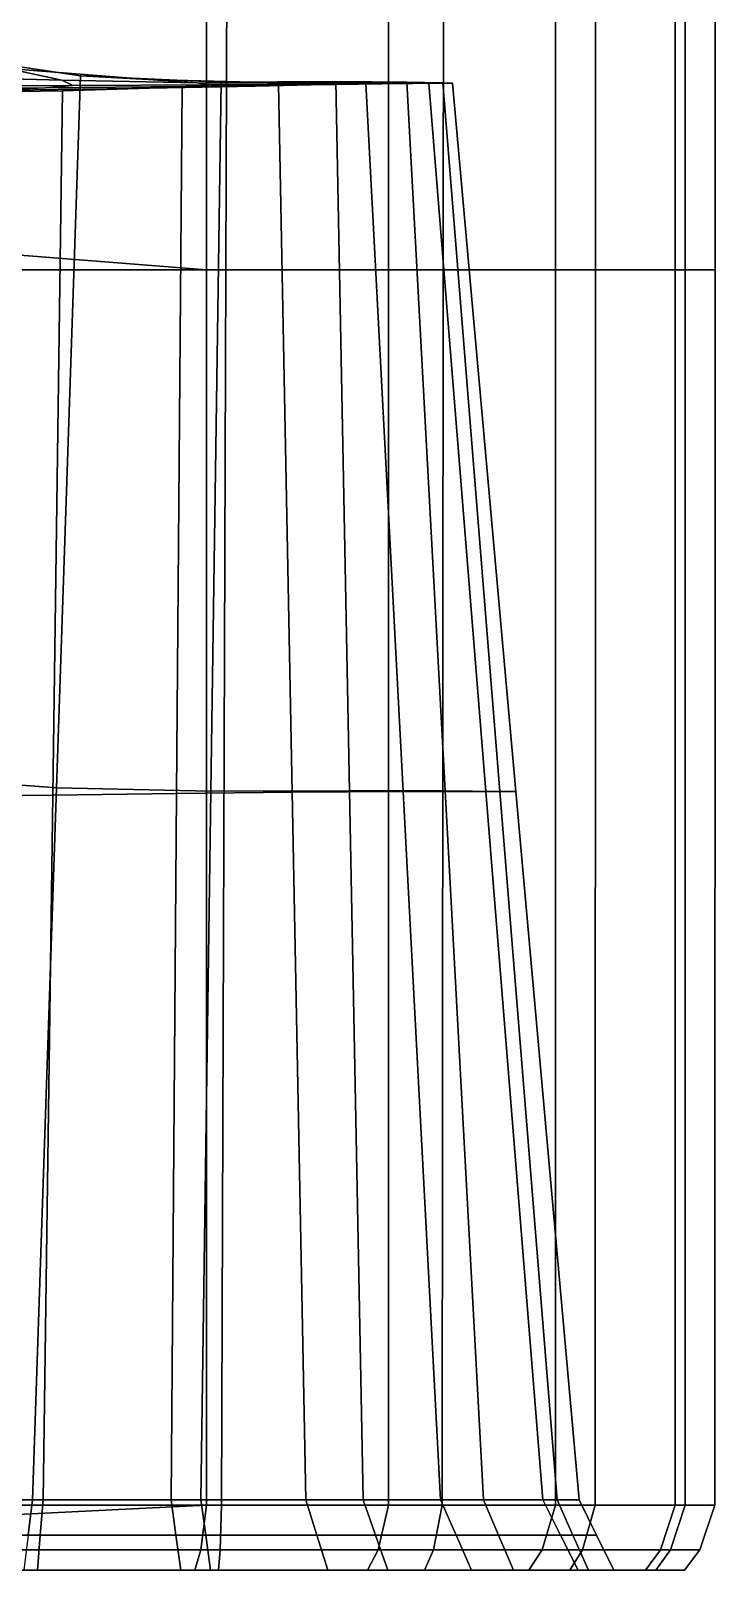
# Model space of a CAD drawing. Extents: x -0.97 to 0.97, y -3.2 to 2.94.
# Drawn here: x 0.497 to 0.864, y -2.739 to -1.914 of the extents above; entities that cross this region are included whole.
import ezdxf

# ---------------------------------------------------------------- set-up
doc = ezdxf.new("R2010")
doc.units = 0

msp = doc.modelspace()

# ---------------------------------------------------------------- linework, layer by layer
for points in [[(0.6018, -2.04184, -0.21502), (0.47692, -2.04184, -0.21589), (0.4828, -1.36673, -0.21223), (0.60409, -1.36673, -0.21318)], [(0.59151, -2.04184, 1.10951), (0.59151, -1.36673, 1.10951), (0.48753, -1.36673, 1.13453), (0.48932, -2.03383, 1.1394)], [(0.59151, -2.04184, 1.10951), (0.68908, -2.04184, 1.02956), (0.68908, -1.36673, 1.02956), (0.59151, -1.36673, 1.10951)], [(0.6018, -2.04184, -0.21502), (0.60409, -1.36673, -0.21318), (0.71897, -1.36673, -0.10806), (0.7184, -2.04184, -0.10852)], [(0.77863, -2.04184, 0.8898), (0.77863, -1.36673, 0.8898), (0.68908, -1.36673, 1.02956), (0.68908, -2.04184, 1.02956)], [(0.80003, -2.04184, 0.10851), (0.7184, -2.04184, -0.10852), (0.71897, -1.36673, -0.10806), (0.80003, -1.36673, 0.10851)], [(0.77863, -2.04184, 0.8898), (0.84278, -2.04184, 0.72013), (0.84278, -1.36673, 0.72013), (0.77863, -1.36673, 0.8898)], [(0.80003, -2.04184, 0.10851), (0.80003, -1.36673, 0.10851), (0.84813, -1.36673, 0.35514), (0.84813, -2.04184, 0.35514)], [(0.86417, -2.04184, 0.55046), (0.86417, -1.36673, 0.55046), (0.84278, -1.36673, 0.72013), (0.84278, -2.04184, 0.72013)], [(0.86417, -2.04184, 0.55046), (0.84813, -2.04184, 0.35514), (0.84813, -1.36673, 0.35514), (0.86417, -1.36673, 0.55046)], [(0.48494, -1.934, 0.2204), (0.5139, -1.94022, 0.39656), (0.43867, -1.93832, 0.40727), (0.40726, -1.92605, 0.27622)], [(0.43408, -2.3136, -0.0145), (0.51104, -2.31948, -0.0949), (0.52397, -1.93786, -0.04749), (0.44447, -1.9261, 0.0317)], [(0.48494, -1.934, 0.2204), (0.44447, -1.9261, 0.0317), (0.52397, -1.93786, -0.04749), (0.56023, -1.93988, 0.18349)], [(0.51984, -1.94312, 0.54762), (0.44417, -1.94344, 0.54536), (0.43867, -1.93832, 0.40727), (0.5139, -1.94022, 0.39656)], [(0.48494, -1.934, 0.2204), (0.56023, -1.93988, 0.18349), (0.58645, -1.9416, 0.3904), (0.5139, -1.94022, 0.39656)], [(0.59384, -2.32123, -0.09664), (0.59928, -1.94137, -0.05108), (0.52397, -1.93786, -0.04749), (0.51104, -2.31948, -0.0949)], [(0.63075, -1.94163, 0.18438), (0.56023, -1.93988, 0.18349), (0.52397, -1.93786, -0.04749), (0.59928, -1.94137, -0.05108)], [(0.47214, -1.94576, 0.81804), (0.38621, -1.94659, 0.80595), (0.42595, -1.94501, 0.68131), (0.50514, -1.94439, 0.68448)], [(0.51984, -1.94312, 0.54762), (0.50514, -1.94439, 0.68448), (0.42595, -1.94501, 0.68131), (0.44417, -1.94344, 0.54536)], [(0.47214, -1.94576, 0.81804), (0.55143, -1.94475, 0.82071), (0.5142, -1.94588, 0.95759), (0.42998, -1.94717, 0.94996)], [(0.43607, -2.32413, 0.98912), (0.42998, -1.94717, 0.94996), (0.5142, -1.94588, 0.95759), (0.50904, -2.32349, 0.99943)], [(0.47214, -1.94576, 0.81804), (0.50514, -1.94439, 0.68448), (0.58033, -1.94369, 0.68438), (0.55143, -1.94475, 0.82071)], [(0.51984, -1.94312, 0.54762), (0.59257, -1.94276, 0.54915), (0.58033, -1.94369, 0.68438), (0.50514, -1.94439, 0.68448)], [(0.57543, -2.32256, 0.97343), (0.50904, -2.32349, 0.99943), (0.5142, -1.94588, 0.95759), (0.57834, -1.94403, 0.9304)], [(0.51984, -1.94312, 0.54762), (0.5139, -1.94022, 0.39656), (0.58645, -1.9416, 0.3904), (0.59257, -1.94276, 0.54915)], [(0.61747, -1.94341, 0.80453), (0.57834, -1.94403, 0.9304), (0.5142, -1.94588, 0.95759), (0.55143, -1.94475, 0.82071)], [(0.61747, -1.94341, 0.80453), (0.55143, -1.94475, 0.82071), (0.58033, -1.94369, 0.68438), (0.64751, -1.94283, 0.67777)], [(0.63075, -1.94163, 0.18438), (0.65365, -1.94194, 0.39332), (0.58645, -1.9416, 0.3904), (0.56023, -1.93988, 0.18349)], [(0.57543, -2.32256, 0.97343), (0.57834, -1.94403, 0.9304), (0.63002, -1.94243, 0.87023), (0.63736, -2.32176, 0.9101)], [(0.61747, -1.94341, 0.80453), (0.67687, -1.94189, 0.77892), (0.63002, -1.94243, 0.87023), (0.57834, -1.94403, 0.9304)], [(0.65941, -1.94234, 0.54924), (0.64751, -1.94283, 0.67777), (0.58033, -1.94369, 0.68438), (0.59257, -1.94276, 0.54915)], [(0.65941, -1.94234, 0.54924), (0.59257, -1.94276, 0.54915), (0.58645, -1.9416, 0.3904), (0.65365, -1.94194, 0.39332)], [(0.59384, -2.32123, -0.09664), (0.6681, -2.32107, -0.00986), (0.6608, -1.94104, 0.02984), (0.59928, -1.94137, -0.05108)], [(0.63075, -1.94163, 0.18438), (0.59928, -1.94137, -0.05108), (0.6608, -1.94104, 0.02984), (0.69889, -1.94132, 0.20417)], [(0.61747, -1.94341, 0.80453), (0.64751, -1.94283, 0.67777), (0.7107, -1.94189, 0.6679), (0.67687, -1.94189, 0.77892)], [(0.69691, -2.32149, 0.80841), (0.63736, -2.32176, 0.9101), (0.63002, -1.94243, 0.87023), (0.67687, -1.94189, 0.77892)], [(0.63075, -1.94163, 0.18438), (0.69889, -1.94132, 0.20417), (0.71818, -1.94175, 0.40079), (0.65365, -1.94194, 0.39332)], [(0.65941, -1.94234, 0.54924), (0.72329, -1.94189, 0.54861), (0.7107, -1.94189, 0.6679), (0.64751, -1.94283, 0.67777)], [(0.65941, -1.94234, 0.54924), (0.65365, -1.94194, 0.39332), (0.71818, -1.94175, 0.40079), (0.72329, -1.94189, 0.54861)], [(0.71941, -2.3212, 0.17531), (0.69889, -1.94132, 0.20417), (0.6608, -1.94104, 0.02984), (0.6681, -2.32107, -0.00986)], [(0.69691, -2.32149, 0.80841), (0.67687, -1.94189, 0.77892), (0.7107, -1.94189, 0.6679), (0.74118, -2.32149, 0.68303)], [(0.71941, -2.3212, 0.17531), (0.74879, -2.32142, 0.38582), (0.71818, -1.94175, 0.40079), (0.69889, -1.94132, 0.20417)], [(0.75726, -2.32149, 0.54861), (0.74118, -2.32149, 0.68303), (0.7107, -1.94189, 0.6679), (0.72329, -1.94189, 0.54861)], [(0.75726, -2.32149, 0.54861), (0.72329, -1.94189, 0.54861), (0.71818, -1.94175, 0.40079), (0.74879, -2.32142, 0.38582)], [(0.59151, -2.04184, 1.10951), (0.48932, -2.03383, 1.1394), (0.48676, -2.70905, 1.13476), (0.59145, -2.70392, 1.10936)], [(0.6018, -2.04184, -0.21502), (0.59954, -2.70392, -0.2166), (0.47122, -2.70392, -0.21927), (0.47692, -2.04184, -0.21589)], [(0.59151, -2.04184, 1.10951), (0.59145, -2.70392, 1.10936), (0.68897, -2.70392, 1.02944), (0.68908, -2.04184, 1.02956)], [(0.6018, -2.04184, -0.21502), (0.7184, -2.04184, -0.10852), (0.71775, -2.70392, -0.1088), (0.59954, -2.70392, -0.2166)], [(0.77863, -2.04184, 0.8898), (0.68908, -2.04184, 1.02956), (0.68897, -2.70392, 1.02944), (0.77849, -2.70392, 0.88972)], [(0.80003, -2.04184, 0.10851), (0.79989, -2.70392, 0.10861), (0.71775, -2.70392, -0.1088), (0.7184, -2.04184, -0.10852)], [(0.77863, -2.04184, 0.8898), (0.77849, -2.70392, 0.88972), (0.84263, -2.70392, 0.72009), (0.84278, -2.04184, 0.72013)], [(0.80003, -2.04184, 0.10851), (0.84813, -2.04184, 0.35514), (0.84798, -2.70392, 0.35518), (0.79989, -2.70392, 0.10861)], [(0.86417, -2.04184, 0.55046), (0.84278, -2.04184, 0.72013), (0.84263, -2.70392, 0.72009), (0.86401, -2.70392, 0.55046)], [(0.86417, -2.04184, 0.55046), (0.86401, -2.70392, 0.55046), (0.84798, -2.70392, 0.35518), (0.84813, -2.04184, 0.35514)], [(0.43408, -2.3136, -0.0145), (0.42368, -2.70109, -0.06071), (0.49811, -2.70109, -0.14231), (0.51104, -2.31948, -0.0949)], [(0.43607, -2.32413, 0.98912), (0.50904, -2.32349, 0.99943), (0.50387, -2.70109, 1.04127), (0.44216, -2.70109, 1.02828)], [(0.59384, -2.32123, -0.09664), (0.51104, -2.31948, -0.0949), (0.49811, -2.70109, -0.14231), (0.58841, -2.70109, -0.1422)], [(0.57543, -2.32256, 0.97343), (0.57252, -2.70109, 1.01646), (0.50387, -2.70109, 1.04127), (0.50904, -2.32349, 0.99943)], [(0.57543, -2.32256, 0.97343), (0.63736, -2.32176, 0.9101), (0.64469, -2.70109, 0.94997), (0.57252, -2.70109, 1.01646)], [(0.59384, -2.32123, -0.09664), (0.58841, -2.70109, -0.1422), (0.6754, -2.70109, -0.04956), (0.6681, -2.32107, -0.00986)], [(0.69691, -2.32149, 0.80841), (0.71695, -2.70109, 0.83791), (0.64469, -2.70109, 0.94997), (0.63736, -2.32176, 0.9101)], [(0.71941, -2.3212, 0.17531), (0.6681, -2.32107, -0.00986), (0.6754, -2.70109, -0.04956), (0.73993, -2.70109, 0.14646)], [(0.69691, -2.32149, 0.80841), (0.74118, -2.32149, 0.68303), (0.77167, -2.70109, 0.69816), (0.71695, -2.70109, 0.83791)], [(0.71941, -2.3212, 0.17531), (0.73993, -2.70109, 0.14646), (0.77939, -2.70109, 0.37085), (0.74879, -2.32142, 0.38582)], [(0.75726, -2.32149, 0.54861), (0.79123, -2.70109, 0.54861), (0.77167, -2.70109, 0.69816), (0.74118, -2.32149, 0.68303)], [(0.75726, -2.32149, 0.54861), (0.74879, -2.32142, 0.38582), (0.77939, -2.70109, 0.37085), (0.79123, -2.70109, 0.54861)], [(0.41723, -2.71995, -0.06664), (0.49586, -2.71995, -0.15019), (0.49811, -2.70109, -0.14231), (0.42368, -2.70109, -0.06071)], [(0.43586, -2.71995, 1.0373), (0.44216, -2.70109, 1.02828), (0.50387, -2.70109, 1.04127), (0.50234, -2.71995, 1.05273)], [(0.59874, -2.72788, -0.20602), (0.47501, -2.72788, -0.20836), (0.47122, -2.70392, -0.21927), (0.59954, -2.70392, -0.2166)], [(0.58837, -2.72788, 1.10186), (0.59145, -2.70392, 1.10936), (0.48676, -2.70905, 1.13476), (0.48842, -2.72788, 1.12638)], [(0.59104, -2.71995, -0.15048), (0.58841, -2.70109, -0.1422), (0.49811, -2.70109, -0.14231), (0.49586, -2.71995, -0.15019)], [(0.57508, -2.71995, 1.02927), (0.50234, -2.71995, 1.05273), (0.50387, -2.70109, 1.04127), (0.57252, -2.70109, 1.01646)], [(0.57508, -2.71995, 1.02927), (0.57252, -2.70109, 1.01646), (0.64469, -2.70109, 0.94997), (0.65055, -2.71995, 0.96216)], [(0.58837, -2.72788, 1.10186), (0.68343, -2.72788, 1.02354), (0.68897, -2.70392, 1.02944), (0.59145, -2.70392, 1.10936)], [(0.59104, -2.71995, -0.15048), (0.682, -2.71995, -0.05682), (0.6754, -2.70109, -0.04956), (0.58841, -2.70109, -0.1422)], [(0.59874, -2.72788, -0.20602), (0.59954, -2.70392, -0.2166), (0.71775, -2.70392, -0.1088), (0.7131, -2.72788, -0.10044)], [(0.72522, -2.71995, 0.84665), (0.65055, -2.71995, 0.96216), (0.64469, -2.70109, 0.94997), (0.71695, -2.70109, 0.83791)], [(0.74798, -2.71995, 0.14149), (0.73993, -2.70109, 0.14646), (0.6754, -2.70109, -0.04956), (0.682, -2.71995, -0.05682)], [(0.77144, -2.72788, 0.88573), (0.77849, -2.70392, 0.88972), (0.68897, -2.70392, 1.02944), (0.68343, -2.72788, 1.02354)], [(0.7931, -2.72788, 0.11395), (0.7131, -2.72788, -0.10044), (0.71775, -2.70392, -0.1088), (0.79989, -2.70392, 0.10861)], [(0.72522, -2.71995, 0.84665), (0.71695, -2.70109, 0.83791), (0.77167, -2.70109, 0.69816), (0.78116, -2.71995, 0.70252)], [(0.74798, -2.71995, 0.14149), (0.78784, -2.71995, 0.36882), (0.77939, -2.70109, 0.37085), (0.73993, -2.70109, 0.14646)], [(0.77144, -2.72788, 0.88573), (0.8348, -2.72788, 0.71813), (0.84263, -2.70392, 0.72009), (0.77849, -2.70392, 0.88972)], [(0.80047, -2.71995, 0.54954), (0.78116, -2.71995, 0.70252), (0.77167, -2.70109, 0.69816), (0.79123, -2.70109, 0.54861)], [(0.80047, -2.71995, 0.54954), (0.79123, -2.70109, 0.54861), (0.77939, -2.70109, 0.37085), (0.78784, -2.71995, 0.36882)], [(0.7931, -2.72788, 0.11395), (0.79989, -2.70392, 0.10861), (0.84798, -2.70392, 0.35518), (0.84021, -2.72788, 0.35748)], [(0.85592, -2.72788, 0.55046), (0.86401, -2.70392, 0.55046), (0.84263, -2.70392, 0.72009), (0.8348, -2.72788, 0.71813)], [(0.85592, -2.72788, 0.55046), (0.84021, -2.72788, 0.35748), (0.84798, -2.70392, 0.35518), (0.86401, -2.70392, 0.55046)], [(0.43586, -2.71995, 1.0373), (0.50234, -2.71995, 1.05273), (0.50079, -2.73877, 1.06423), (0.42953, -2.73877, 1.04636)], [(0.59104, -2.71995, -0.15048), (0.49586, -2.71995, -0.15019), (0.4936, -2.73877, -0.15809), (0.59367, -2.73877, -0.15878)], [(0.57508, -2.71995, 1.02927), (0.57764, -2.73877, 1.04211), (0.50079, -2.73877, 1.06423), (0.50234, -2.71995, 1.05273)], [(0.57508, -2.71995, 1.02927), (0.65055, -2.71995, 0.96216), (0.65642, -2.73877, 0.97437), (0.57764, -2.73877, 1.04211)], [(0.59104, -2.71995, -0.15048), (0.59367, -2.73877, -0.15878), (0.68861, -2.73877, -0.06409), (0.682, -2.71995, -0.05682)], [(0.72522, -2.71995, 0.84665), (0.7335, -2.73877, 0.85541), (0.65642, -2.73877, 0.97437), (0.65055, -2.71995, 0.96216)], [(0.74798, -2.71995, 0.14149), (0.682, -2.71995, -0.05682), (0.68861, -2.73877, -0.06409), (0.75605, -2.73877, 0.13652)], [(0.72522, -2.71995, 0.84665), (0.78116, -2.71995, 0.70252), (0.79067, -2.73877, 0.70688), (0.7335, -2.73877, 0.85541)], [(0.74798, -2.71995, 0.14149), (0.75605, -2.73877, 0.13652), (0.79631, -2.73877, 0.36679), (0.78784, -2.71995, 0.36882)], [(0.80047, -2.71995, 0.54954), (0.80973, -2.73877, 0.55046), (0.79067, -2.73877, 0.70688), (0.78116, -2.71995, 0.70252)], [(0.80047, -2.71995, 0.54954), (0.78784, -2.71995, 0.36882), (0.79631, -2.73877, 0.36679), (0.80973, -2.73877, 0.55046)], [(0.59874, -2.72788, -0.20602), (0.59796, -2.73879, -0.19518), (0.47901, -2.73879, -0.19714), (0.47501, -2.72788, -0.20836)], [(0.58837, -2.72788, 1.10186), (0.48842, -2.72788, 1.12638), (0.48932, -2.73879, 1.11819), (0.58522, -2.73879, 1.09417)], [(0.58837, -2.72788, 1.10186), (0.58522, -2.73879, 1.09417), (0.67778, -2.73879, 1.01749), (0.68343, -2.72788, 1.02354)], [(0.59874, -2.72788, -0.20602), (0.7131, -2.72788, -0.10044), (0.70837, -2.73879, -0.09189), (0.59796, -2.73879, -0.19518)], [(0.77144, -2.72788, 0.88573), (0.68343, -2.72788, 1.02354), (0.67778, -2.73879, 1.01749), (0.76424, -2.73879, 0.88164)], [(0.7931, -2.72788, 0.11395), (0.78616, -2.73879, 0.11941), (0.70837, -2.73879, -0.09189), (0.7131, -2.72788, -0.10044)], [(0.77144, -2.72788, 0.88573), (0.76424, -2.73879, 0.88164), (0.82679, -2.73879, 0.71613), (0.8348, -2.72788, 0.71813)], [(0.7931, -2.72788, 0.11395), (0.84021, -2.72788, 0.35748), (0.83227, -2.73879, 0.35983), (0.78616, -2.73879, 0.11941)], [(0.85592, -2.72788, 0.55046), (0.8348, -2.72788, 0.71813), (0.82679, -2.73879, 0.71613), (0.84765, -2.73879, 0.55046)], [(0.85592, -2.72788, 0.55046), (0.84765, -2.73879, 0.55046), (0.83227, -2.73879, 0.35983), (0.84021, -2.72788, 0.35748)], [(0.41117, -2.73881, 1.07121), (0.42953, -2.73877, 1.04636), (0.50079, -2.73877, 1.06423), (0.49506, -2.73881, 1.09122)], [(0.59582, -2.73881, -0.17697), (0.4863, -2.73881, -0.17761), (0.47901, -2.73879, -0.19714), (0.59796, -2.73879, -0.19518)], [(0.59582, -2.73881, -0.17697), (0.59367, -2.73877, -0.15878), (0.4936, -2.73877, -0.15809), (0.4863, -2.73881, -0.17761)], [(0.58143, -2.73881, 1.06815), (0.58522, -2.73879, 1.09417), (0.48932, -2.73879, 1.11819), (0.49506, -2.73881, 1.09122)], [(0.58143, -2.73881, 1.06815), (0.49506, -2.73881, 1.09122), (0.50079, -2.73877, 1.06423), (0.57764, -2.73877, 1.04211)], [(0.58143, -2.73881, 1.06815), (0.57764, -2.73877, 1.04211), (0.65642, -2.73877, 0.97437), (0.6671, -2.73881, 0.99593)], [(0.58143, -2.73881, 1.06815), (0.6671, -2.73881, 0.99593), (0.67778, -2.73879, 1.01749), (0.58522, -2.73879, 1.09417)], [(0.59582, -2.73881, -0.17697), (0.69849, -2.73881, -0.07799), (0.68861, -2.73877, -0.06409), (0.59367, -2.73877, -0.15878)], [(0.59582, -2.73881, -0.17697), (0.59796, -2.73879, -0.19518), (0.70837, -2.73879, -0.09189), (0.69849, -2.73881, -0.07799)], [(0.74887, -2.73881, 0.86853), (0.6671, -2.73881, 0.99593), (0.65642, -2.73877, 0.97437), (0.7335, -2.73877, 0.85541)], [(0.74887, -2.73881, 0.86853), (0.76424, -2.73879, 0.88164), (0.67778, -2.73879, 1.01749), (0.6671, -2.73881, 0.99593)], [(0.77111, -2.73881, 0.12796), (0.75605, -2.73877, 0.13652), (0.68861, -2.73877, -0.06409), (0.69849, -2.73881, -0.07799)], [(0.77111, -2.73881, 0.12796), (0.69849, -2.73881, -0.07799), (0.70837, -2.73879, -0.09189), (0.78616, -2.73879, 0.11941)], [(0.74887, -2.73881, 0.86853), (0.7335, -2.73877, 0.85541), (0.79067, -2.73877, 0.70688), (0.80873, -2.73881, 0.71151)], [(0.74887, -2.73881, 0.86853), (0.80873, -2.73881, 0.71151), (0.82679, -2.73879, 0.71613), (0.76424, -2.73879, 0.88164)], [(0.77111, -2.73881, 0.12796), (0.81429, -2.73881, 0.36331), (0.79631, -2.73877, 0.36679), (0.75605, -2.73877, 0.13652)], [(0.77111, -2.73881, 0.12796), (0.78616, -2.73879, 0.11941), (0.83227, -2.73879, 0.35983), (0.81429, -2.73881, 0.36331)], [(0.82869, -2.73881, 0.55046), (0.80873, -2.73881, 0.71151), (0.79067, -2.73877, 0.70688), (0.80973, -2.73877, 0.55046)], [(0.82869, -2.73881, 0.55046), (0.80973, -2.73877, 0.55046), (0.79631, -2.73877, 0.36679), (0.81429, -2.73881, 0.36331)], [(0.82869, -2.73881, 0.55046), (0.84765, -2.73879, 0.55046), (0.82679, -2.73879, 0.71613), (0.80873, -2.73881, 0.71151)], [(0.82869, -2.73881, 0.55046), (0.81429, -2.73881, 0.36331), (0.83227, -2.73879, 0.35983), (0.84765, -2.73879, 0.55046)]]:
    msp.add_3dface(points)

doc.saveas('drawing.dxf')
